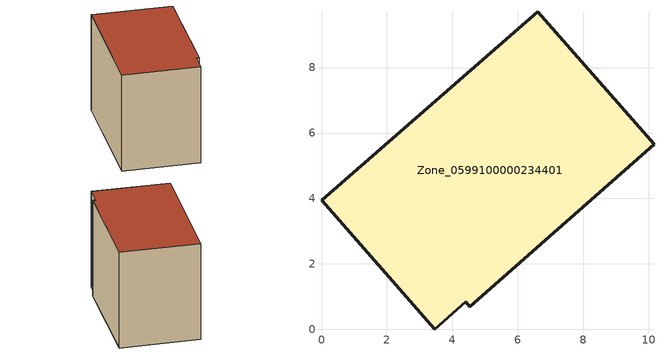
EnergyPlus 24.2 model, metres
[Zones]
Zone_0599100000234401
 floor ground (C_G): 4.41,0.84 3.46,0 0,3.95 6.6,9.71 10.16,5.65 4.53,0.69 z0
 wall outside (C_F): 6.6,9.71 0,3.95 3.46,0 4.41,0.84 4.53,0.69 10.16,5.65 6.6,9.71 z0:6.97
 roof outside (C_R): 4.53,0.69 10.16,5.65 6.6,9.71 0,3.95 3.46,0 4.41,0.84 z6.97
[BUILDING]
Pand.0599100000234401: North Axis=0; Terrain=City; Loads Convergence Tolerance Value=0.04; Temperature Convergence Tolerance Value=0.4; Solar Distribution=FullExterior; Maximum Number of Warmup Days=25; Minimum Number of Warmup Days=1
[Site:Location]
Rotterdam.The.Hague.AP_ZH_NLD Design_Conditions: Latitude=51.96; Longitude=4.45; Time Zone=1; Elevation=-4.5
[SITE:GROUNDTEMPERATURE:BUILDINGSURFACE]
18, 18, 18, 18, 18, 18, 18, 18, 18, 18, 18, 18
[MATERIAL] Thermal Absorptance=0.9; Solar Absorptance=0.7; Visible Absorptance=0.7
Name | Roughness | Thickness | Conductivity | Density | Specific Heat
G.TC.1946 | MediumSmooth | 0.15 | 1 | 540 | 1210
F.TC.1946 | Rough | 0.3 | 0.857143 | 1920 | 840
R.TC.1946 | MediumRough | 0.2 | 0.909091 | 1500 | 1000
[CONSTRUCTION]
C_G: G.TC.1946
C_F: F.TC.1946
C_R: R.TC.1946
[ZONE]
Zone_0599100000234401: Type=1; Multiplier=1; Ceiling Height=Autocalculate; Volume=Autocalculate; Floor Area=autocalculate; Part of Total Floor Area=Yes
[ZONEINFILTRATION:DESIGNFLOWRATE]
Infil_Zone_0599100000234401: Zone or ZoneList or Space or SpaceList=Zone_0599100000234401; Schedule=AlwaysOn; Design Flow Rate Calculation Method=Flow/Area; Flow Rate per Floor Area=0.003; Constant Term Coefficient=1; Temperature Term Coefficient=0; Velocity Term Coefficient=0; Velocity Squared Term Coefficient=0
[HVACTEMPLATE:ZONE:IDEALLOADSAIRSYSTEM]
Zone_0599100000234401: Maximum Heating Supply Air Temperature=50; Minimum Cooling Supply Air Temperature=13; Maximum Heating Supply Air Humidity Ratio=0.0156; Minimum Cooling Supply Air Humidity Ratio=0.0077; Heating Limit=NoLimit; Cooling Limit=NoLimit; Dehumidification Control Type=ConstantSensibleHeatRatio; Cooling Sensible Heat Ratio=0.7; Dehumidification Setpoint=60; Humidification Control Type=None; Humidification Setpoint=30; Outdoor Air Method=None; Outdoor Air Flow Rate per Person=0.00944; Outdoor Air Flow Rate per Zone Floor Area=0; Outdoor Air Flow Rate per Zone=0; Demand Controlled Ventilation Type=None; Outdoor Air Economizer Type=NoEconomizer; Heat Recovery Type=None; Sensible Heat Recovery Effectiveness=0.7; Latent Heat Recovery Effectiveness=0.65
[ZONECONTROL:THERMOSTAT]
ThermostatControl_Zone_0599100000234401: Zone or ZoneList=Zone_0599100000234401; Control Type Schedule=DualSetpointControlType; Control 1=Thermostat_Zone_0599100000234401; Temperature Difference Between Cutout And Setpoint=0
[THERMOSTATSETPOINT:DUALSETPOINT]
Thermostat_Zone_0599100000234401: Heating Setpoint Temperature Schedule=HeatingSetpoint_Zone_0599100000234401; Cooling Setpoint Temperature Schedule=CoolingSetpoint_Zone_0599100000234401
[SCHEDULE:COMPACT]
HeatingSetpoint_Zone_0599100000234401: Through: 12/31, For: AllDays, Until: 24:00, 21
CoolingSetpoint_Zone_0599100000234401: Through: 12/31, For: AllDays, Until: 24:00, 24
DualSetpointControlType: Through: 12/31, For: AllDays, Until: 24:00, 4
AlwaysOn: Through: 12/31, For: AllDays, Until: 24:00, 1
